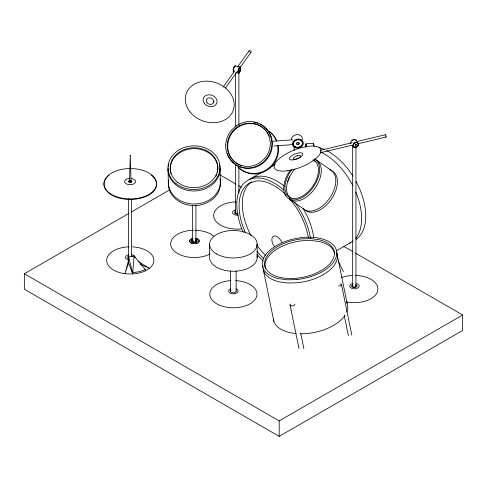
<?xml version="1.0" encoding="UTF-8"?>
<svg xmlns="http://www.w3.org/2000/svg" width="487" height="487" viewBox="0 0 487 487"><rect width="100%" height="100%" fill="white"/><g stroke="black" fill="none" stroke-linecap="round" stroke-linejoin="round"><path stroke-width="0.73" d="M233.51 71.406L233.322 70.012L233.571 71.419M130.808 181.237A0.761 0.438 0 0 1 130.65 181.925A0.761 0.438 0 0 1 129.542 181.657L130.273 155.274L131.033 181.541M355.254 145.12L355.82 144.505M356.186 144.712L355.613 145.327M134.138 256.028L132.574 273.895L128.617 262.895L128.617 257.008L134.138 256.028L145.315 269.481L145.315 270.924C138.028 274.144 129.81 274.68 122.036 273.195A23.601 13.63 0 0 1 106.945 258.347A23.601 13.63 0 0 1 129.073 246.812M233.383 70.031L233.973 67.37M130.504 155.408L130.047 155.42M130.711 180.598A1.698 0.98 0 0 1 131.947 181.712A1.698 0.98 0 0 1 130.126 182.522A1.698 0.98 0 0 1 128.58 181.541L128.805 181.054A1.698 0.98 0 0 1 129.834 180.598M233.602 68.673L234.04 67.389M356.18 144.828L355.747 145.296M128.617 262.895L125.043 273.591L128.617 259.955A4.742 2.739 0 0 1 125.53 257.483A4.742 2.739 0 0 1 128.3 254.896M287.64 181.706L289.728 176.556M128.58 181.541L128.805 181.054M129.524 181.578L129.737 181.237M223.022 87.21L234.935 70.603M237.583 66.914L249.052 50.928M225.396 88.044L237.309 71.437M240.395 67.133L250.988 52.377M234.576 66.518L234.302 66.883M234.509 66.5L235.069 66.293M145.315 270.924L149.509 268.319A23.601 13.63 0 0 0 132.501 246.854M355.486 253.124L462.65 314.998L462.65 330.46L279.203 436.37L24.35 289.229L24.35 273.767L128.897 213.409M131.527 211.894L169.659 189.875M250.811 178.619L261.963 172.179M269.183 168.015L275.088 164.606M336.535 250.75L350.713 242.563M24.35 273.767L279.203 420.908L462.65 314.998M145.315 269.481L140.092 271.527L132.574 272.799L128.617 257.008M320.501 150.258L352.18 142.679M356.6 141.626L385.424 134.729M320.324 152.76L352.095 145.163M357.896 143.775L385.984 137.06M273.104 141.291L292.699 139.799M274.029 146.015L292.876 144.584M306.037 143.811L313.391 143.251M235.111 65.836L240.14 67.036M235.738 72.52L238.612 73.208M355.894 144.432L356.234 144.791M356.058 144.542L355.4 144.596L355.285 145.223M140.426 264.538L149.509 268.319L137.979 261.312M219.607 174.675L236.012 184.147M238.636 185.663L241.26 187.178M343.652 246.288L352.856 251.602M317.299 160.74L331.817 170.797M303.961 209.233L289.442 199.177A23.747 14.324 -55.3 0 0 317.877 183.532L320.105 178.017A23.747 14.324 -55.3 0 0 315.363 159.596M338.209 260.977L343.359 271.709M347.091 303.261L336.736 252.576A37.809 20.369 -11.5 0 1 297.551 282.74L288.018 283.032L279.313 281.87A37.809 20.369 -11.5 0 1 263.053 269.007M341.521 284.773L351.809 335.147M344.279 315.619L348.363 335.622M300.686 333.041L303.858 348.576M290.063 305.026L298.975 348.674M263.57 270.936L273.925 321.621M220.057 168.532L220.349 181.548M168.039 169.756L168.332 182.771M355.942 147.068L355.942 286.082M352.673 145.546L352.673 286.082M294.111 146.715L294.111 150.446M279.203 420.908L279.203 436.37M257.185 244.243L257.185 257.513M238.898 72.027L238.898 125.208M238.898 167.747L238.898 192.815M236.146 270.991L236.146 291.208M235.629 73.549L235.629 126.723M235.629 164.709L235.629 212.563M230.631 270.991L230.631 291.208M209.599 244.243L209.599 257.513A23.79 13.733 0 0 0 234.637 271.229A23.79 13.733 0 0 0 257.051 256.077M195.926 205.301L195.926 240.931M192.663 205.301L192.663 240.931M131.38 198.964L131.38 256.521M128.58 198.757L128.58 257.483M318.888 147.464A52.663 30.407 60 0 1 324.36 149.424M326.448 150.428A52.663 30.407 60 0 1 352.886 176.099M355.973 181.347A52.663 30.407 60 0 1 356.076 239.397M263.388 261.044A52.663 30.407 60 0 1 256.856 254.214M243.244 232.354A52.663 30.407 60 0 1 243.713 183.562A52.663 30.407 60 0 1 283.696 190.04M294.964 202.495A52.663 30.407 60 0 1 310.322 237.169M263.978 258.859A49.461 28.556 60 0 1 257.033 251.456M245.509 232.853A49.461 28.556 60 0 1 249.326 183.173L256.57 180.939A49.461 28.556 60 0 1 286.179 195.129M289.175 198.312A49.461 28.556 60 0 1 308.265 237.352M320.215 151.822A52.663 30.407 60 0 1 352.898 185.778M355.79 192A52.663 30.407 60 0 1 355.711 238.283M353.093 240.913A52.663 30.407 60 0 1 349.435 243.232M265.64 255.547A49.461 28.556 60 0 1 256.619 244.845M251.055 235.787A49.461 28.556 60 0 1 251.895 181.712M274.491 246.635A7.561 4.365 60 0 1 273.384 236.28A7.561 4.365 60 0 1 281.796 242.416M249.009 179.813A52.663 30.407 60 0 1 284.42 186.253M303.474 209.026A52.663 30.407 60 0 1 313.78 237.668M269.737 131.831A23.747 22.572 -47.9 0 1 276.866 141.108M278.107 145.412A23.747 22.572 -47.9 0 1 265.616 171.01A23.747 22.572 -47.9 0 1 238.277 167.199M259.796 124.021A23.747 22.572 -47.9 0 1 266.389 159.888A23.747 22.572 -47.9 0 1 229.846 158.768M229.45 158.147A23.747 22.572 -47.9 0 1 227.265 153.423M254.117 122.274A23.747 22.572 -47.9 0 1 257.733 123.193M269.195 131.344A23.747 22.572 -47.9 0 1 276.324 140.621M277.693 145.674A23.747 22.572 -47.9 0 1 264.739 170.706A23.747 22.572 -47.9 0 1 237.735 166.712M314.371 158.762A23.747 14.324 -55.3 0 1 318.431 176.854L316.197 182.375A23.747 14.324 -55.3 0 1 289.357 199.006A23.747 14.324 -55.3 0 1 290.404 169.951M312.885 159.791A22.165 13.374 -55.3 0 1 315.406 181.791A22.165 13.374 -55.3 0 1 293.838 198.538A22.165 13.374 -55.3 0 1 286.07 180.616L288.152 175.466A22.165 13.374 -55.3 0 1 292.03 169.391M331.525 170.785A23.747 14.324 -55.3 0 1 336.274 189.206L334.039 194.727A23.747 14.324 -55.3 0 1 305.605 210.372M269.262 136.214A22.128 21.032 -47.9 0 0 253.77 123.826L248.163 123.649A22.128 21.032 -47.9 0 0 228.19 141.705A22.128 21.032 -47.9 0 0 239.415 164.916M242.002 165.909A22.128 21.032 -47.9 0 1 240.042 165.19M291.457 198.562A22.128 13.35 -55.3 0 1 295.006 168.837M313.086 160.46A22.128 13.35 -55.3 0 1 315.686 161.574M329.882 169.646A23.747 14.324 -55.3 0 1 334.63 188.067L332.396 193.589A23.747 14.324 -55.3 0 1 303.03 208.387M305.714 147.287A5.333 0.566 85.7 0 1 305.958 143.793A5.333 0.566 85.7 0 1 306.731 146.867M313.251 143.312A5.333 0.566 85.7 0 1 314.091 146.307M313.318 144.529A4.31 0.457 85.7 0 1 313.464 145.053M313.342 144.316A4.31 0.457 85.7 0 1 313.744 145.029M306.055 146.721A4.139 0.444 85.7 0 1 306.597 145.71M305.842 146.739A4.139 0.444 85.7 0 1 306.524 146.459M291.451 139.757A5.503 4.456 -12.8 0 1 297.344 134.613A5.503 4.456 -12.8 0 1 302.232 139.666M355.51 275.417A23.601 13.63 0 0 1 377.48 291.61A23.601 13.63 0 0 1 346.634 301.916M341.259 277.669A23.601 13.63 0 0 1 352.077 275.459M356.447 283.592A4.742 2.739 0 0 1 358.128 287.829A4.742 2.739 0 0 1 350.61 287.671A4.742 2.739 0 0 1 352.819 283.513M355.687 284.706A2.758 1.589 0 0 1 356.417 287.105A2.758 1.589 0 0 1 352.198 287.105A2.758 1.589 0 0 1 352.929 284.706M346.549 302.025A37.809 20.369 -11.5 0 1 346.762 312.033M345.064 315.229A37.809 20.369 -11.5 0 1 300.509 333.778M296.102 333.565A37.809 20.369 -11.5 0 1 273.31 319.028M262.901 267.673A37.809 20.369 -11.5 0 1 262.98 265.64M294.793 304.186A2.405 1.297 -11.5 0 1 291.658 305.958A2.405 1.297 -11.5 0 1 290.654 303.991M339.816 284.055A1.747 0.944 -11.5 0 1 341.381 285.163A1.747 0.944 -11.5 0 1 338.568 285.857M265.397 268.331A35.411 19.072 -11.5 0 1 302.317 240.755L311.248 240.481L319.399 241.57A35.411 19.072 -11.5 0 1 334.539 253.173M355.723 285.613A1.631 0.944 0 0 1 354.305 287.026A1.631 0.944 0 0 1 352.892 285.613M297.021 155.87A1.205 0.377 76.6 0 1 297.253 156.059M385.211 135.027A1.205 0.377 76.6 0 1 385.777 135.118A1.205 0.377 76.6 0 1 386.106 136.78A1.205 0.377 76.6 0 1 385.54 136.689M352.168 140.597A2.745 2.076 -35.7 0 1 352.746 140.177M353.392 139.885A2.745 2.076 -35.7 0 1 354.055 139.739M355.711 140.238A2.745 2.076 -35.7 0 1 356.034 140.676M350.926 143.641A3.178 2.398 -35.7 0 1 352.972 139.696A3.178 2.398 -35.7 0 1 356.587 141.072M195.671 239.555A2.758 1.589 0 0 1 196.407 241.954A2.758 1.589 0 0 1 192.182 241.954A2.758 1.589 0 0 1 192.919 239.555M210.043 254.025A23.601 13.63 0 0 1 172.404 248.973A23.601 13.63 0 0 1 193.43 230.254M195.494 230.266A23.601 13.63 0 0 1 213.531 235.976M195.25 238.228A4.742 2.739 0 0 1 198.586 242.282A4.742 2.739 0 0 1 190.849 242.709A4.742 2.739 0 0 1 192.803 238.362M195.451 240.268A1.631 0.944 0 0 1 195.451 241.601A1.631 0.944 0 0 1 193.138 241.601A1.631 0.944 0 0 1 193.138 240.268M195.25 238.46A4.742 2.739 0 0 1 198.118 242.91M197.211 243.397A4.742 2.739 0 0 1 196.115 243.731M192.487 243.652A4.742 2.739 0 0 1 189.717 241.065A4.742 2.739 0 0 1 192.803 238.593M196.243 240.036A2.758 1.589 0 0 1 196.243 242.289A2.758 1.589 0 0 1 192.347 242.289A2.758 1.589 0 0 1 192.347 240.036M220.386 183.136A26.018 21.848 -1.3 0 1 193.199 205.581A26.018 21.848 -1.3 0 1 168.52 181.499M220.1 180.287A26.018 21.848 -1.3 0 1 220.355 182.424M219.625 164.977A26.018 21.848 -1.3 0 1 195.847 190.928A26.018 21.848 -1.3 0 1 168.058 168.332M168.192 166.901A26.018 21.848 -1.3 0 1 168.788 164.082M216.703 174.516A23.778 19.967 -1.3 0 1 215.881 176.367M170.967 173.628A23.778 19.967 -1.3 0 1 193.558 148.669A23.778 19.967 -1.3 0 1 217.318 172.532M220.063 178.699A26.018 21.848 -1.3 0 1 194.861 203.998A26.018 21.848 -1.3 0 1 168.484 179.916M239.245 67.723A3.178 0.992 -76.6 0 0 238.332 72.916A3.178 0.992 -76.6 0 0 240.389 70.158A3.178 0.992 -76.6 0 0 239.561 67.297L239.129 67.924A2.873 0.895 -76.6 0 0 238.387 69.811M238.052 215.169A4.742 2.739 0 0 1 232.731 213.276A4.742 2.739 0 0 1 235.294 209.976M238.082 213.379A1.631 0.944 0 0 1 236.11 213.233A1.631 0.944 0 0 1 235.848 212.095M241.193 228.945A23.601 13.63 0 0 1 213.799 216.989A23.601 13.63 0 0 1 236.061 201.898M235.331 66.019A3.178 0.992 -76.6 0 0 233.912 67.109L233.632 67.827A3.178 0.992 -76.6 0 0 233.857 71.979M249.052 51.914A1.205 0.913 35.7 0 1 249.46 50.666A1.205 0.913 35.7 0 1 250.988 51.391A1.205 0.913 35.7 0 1 250.58 52.639M213.111 101.667A1.205 0.913 35.7 0 1 213.957 101.972M239.415 67.541A2.873 0.895 -76.6 0 1 240.31 69.166A2.873 0.895 -76.6 0 1 238.892 72.806A2.873 0.895 -76.6 0 1 238.24 70.542M237.979 214.103A2.758 1.589 0 0 1 234.716 213.172A2.758 1.589 0 0 1 235.885 211.188M131.928 254.817A4.742 2.739 0 0 1 134.996 257.641M128.897 258.859A2.758 1.589 0 0 1 128.897 256.101M131.654 256.101A2.758 1.589 0 0 1 132.22 256.357M128.805 257.97A1.698 0.98 0 0 1 128.805 256.99M155.688 180.324A26.31 15.188 0 0 1 130.273 199.445A26.31 15.188 0 0 1 104.863 180.324M105.18 179.691A26.31 15.188 0 0 1 109.106 175.241M151.445 175.241A26.31 15.188 0 0 1 155.365 179.691M131.033 168.557A26.31 15.188 0 0 1 152.802 191.586A26.31 15.188 0 0 1 107.365 191.202A26.31 15.188 0 0 1 130.273 168.551M131.508 178.479A5.497 3.178 0 0 1 134.296 183.587A5.497 3.178 0 0 1 125.098 182.887A5.497 3.178 0 0 1 130.084 178.37M236.055 290.8A2.758 1.589 0 0 1 233.03 292.79A2.758 1.589 0 0 1 231.002 290.416M236.14 288.882A4.742 2.739 0 0 1 237.005 292.888A4.742 2.739 0 0 1 230.01 293.034A4.742 2.739 0 0 1 230.369 289.004M235.617 280.585A23.601 13.63 0 0 1 253.508 301.276A23.601 13.63 0 0 1 213.452 301.447A23.601 13.63 0 0 1 230.814 280.609M239.05 70.298C239.707 71.193 239.604 68.405 239.05 70.298M239.543 67.571L239.257 67.955A2.873 0.895 -76.6 0 0 238.435 72.648A2.873 0.895 -76.6 0 0 240.286 70.158A2.873 0.895 -76.6 0 0 239.543 67.571M236.232 125.908L231.635 130.066A23.747 22.572 -47.9 0 0 241.96 167.266A23.747 22.572 -47.9 0 0 271.655 140.42A23.747 22.572 -47.9 0 0 236.232 125.908M264.733 158.445L260.448 162.317A22.128 21.032 -47.9 0 1 228.275 152.425A22.128 21.032 -47.9 0 1 247.694 123.223L253.295 123.394A22.128 21.032 -47.9 0 1 264.733 158.445M354.688 142.788L354.012 143.269A3.178 2.398 -35.7 0 0 354.329 147.567A3.178 2.398 -35.7 0 0 358.676 144.426A3.178 2.398 -35.7 0 0 354.688 142.788M310.864 238.612L301.934 238.886A35.411 19.072 -11.5 0 0 265.951 268.678A35.411 19.072 -11.5 0 0 320.014 271.259A35.411 19.072 -11.5 0 0 319.015 239.701L310.864 238.612M296.893 279.526L287.36 279.818L278.655 278.655A37.809 20.369 -11.5 0 1 277.596 244.961A37.809 20.369 -11.5 0 1 335.324 247.713A37.809 20.369 -11.5 0 1 296.893 279.526M295.42 147.756A5.503 4.456 -12.8 0 0 303.358 142.941A5.503 4.456 -12.8 0 0 294.958 140.019A5.503 4.456 -12.8 0 0 295.42 147.756M295.725 147.074A4.767 3.859 -12.8 0 0 302.604 142.904A4.767 3.859 -12.8 0 0 295.329 140.372A4.767 3.859 -12.8 0 0 295.725 147.074M297.32 144.402A1.248 1.011 -12.8 0 0 299.121 143.306A1.248 1.011 -12.8 0 0 297.216 142.642A1.248 1.011 -12.8 0 0 297.32 144.402M297.344 144.523A1.248 1.011 -12.8 0 0 299.146 143.428A1.248 1.011 -12.8 0 0 297.24 142.764A1.248 1.011 -12.8 0 0 297.344 144.523M295.749 147.196A4.767 3.859 -12.8 0 0 302.634 143.026A4.767 3.859 -12.8 0 0 295.353 140.493A4.767 3.859 -12.8 0 0 295.749 147.196M287.342 170.827A24.953 9.174 -21.6 0 0 320.982 150.075A24.953 9.174 -21.6 0 0 284.457 154.927A24.953 9.174 -21.6 0 0 287.342 170.827M295.475 159.243A3.914 1.443 -21.6 0 0 300.753 155.986A3.914 1.443 -21.6 0 0 295.025 156.747A3.914 1.443 -21.6 0 0 295.475 159.243M293.186 159.882A7.171 2.636 -21.6 0 0 302.853 153.922A7.171 2.636 -21.6 0 0 292.358 155.316A7.171 2.636 -21.6 0 0 293.186 159.882M355.358 147.238A2.721 2.051 -35.7 0 0 358.091 143.592A2.721 2.051 -35.7 0 0 353.787 144.03A2.721 2.051 -35.7 0 0 355.358 147.238M355.303 147.165A2.721 2.051 -35.7 0 0 358.036 143.513A2.721 2.051 -35.7 0 0 353.732 143.951A2.721 2.051 -35.7 0 0 355.303 147.165M175.99 183.587A26.018 21.848 -1.3 0 0 219.272 172.775A26.018 21.848 -1.3 0 0 186.777 146.77A26.018 21.848 -1.3 0 0 175.99 183.587M177.542 182.223A23.778 19.967 -1.3 0 0 217.099 172.337A23.778 19.967 -1.3 0 0 187.398 148.572A23.778 19.967 -1.3 0 0 177.542 182.223M190.113 112.004A24.953 20.204 19.8 0 0 232.183 112.661A24.953 20.204 19.8 0 0 206.878 81.134A24.953 20.204 19.8 0 0 190.113 112.004M204.43 103.634A7.171 5.801 19.8 0 0 216.514 103.822A7.171 5.801 19.8 0 0 209.246 94.764A7.171 5.801 19.8 0 0 204.43 103.634M206.945 102.696A3.914 3.172 19.8 0 0 213.543 102.8A3.914 3.172 19.8 0 0 209.574 97.85A3.914 3.172 19.8 0 0 206.945 102.696M216.569 253.952A23.79 13.733 0 0 0 256.369 247.798A23.79 13.733 0 0 0 227.234 230.972A23.79 13.733 0 0 0 216.569 253.952"/></g></svg>
